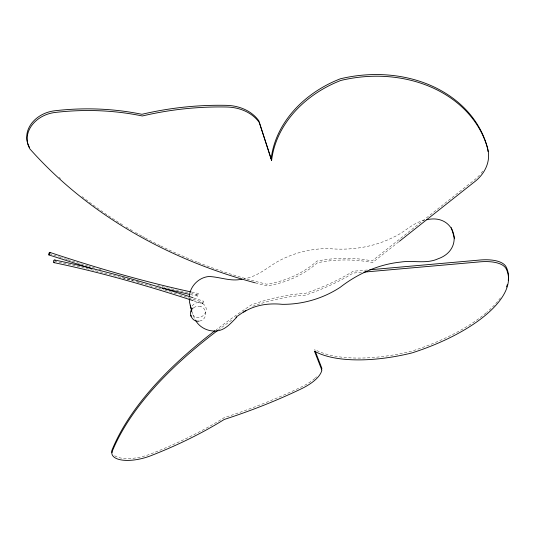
<?xml version="1.0" encoding="UTF-8"?>
<svg xmlns="http://www.w3.org/2000/svg" width="535" height="535" viewBox="0 0 535 535"><rect width="100%" height="100%" fill="white"/><g stroke="black" fill="none" stroke-linecap="round" stroke-linejoin="round"><path stroke-width="0.4" stroke-dasharray="2.67 2.01" d="M192.239 305.9C194.098 303.071 197.83 301.76 201.046 302.83M398.736 241.847L372.534 262.598A120.201 97.584 -13.2 0 0 317.462 262.738A83.42 67.724 -13.2 0 1 267.018 285.864A518.382 420.838 -13.2 0 1 255.155 282.821M193.603 307.678L196.566 306.261L200.578 306.488M424.65 220.193C412.719 222.68 404.4 232.524 393.439 237.212C373.604 247.237 350.933 250.614 328.911 248.601C310.521 248.434 292.143 253.242 276.187 262.377C266.002 268.73 256.352 276.916 244.067 278.755M199.582 321.047C207.125 320.164 207.901 308.327 200.498 306.455M367.271 270.001L353.133 271.252A120.201 49.494 -15.3 0 1 305.639 293.294A83.42 34.347 -15.3 0 0 251.249 305.003A518.382 213.452 -15.3 0 0 216.18 329.774M361.433 272.342L353.12 273.077A120.201 49.494 -15.3 0 1 305.619 295.119A83.42 34.347 -15.3 0 0 251.229 306.829M191.864 292.103L198.084 293.407A1.371 0.916 -78.2 0 1 198.251 295.668A1.371 0.916 -78.2 0 1 196.773 295.073A1.371 0.916 -78.2 0 1 198.084 293.407M190.32 294.558L197.321 296.022M127.176 278.895L133.255 280.547M137.06 281.577L140.096 282.406M122.535 277.585L125.625 278.461M193.777 297.975L203.186 301.091M193.784 300.844L202.411 303.706M202.765 303.639C213.111 310.487 197.796 324.865 191.824 313.249M200.966 302.797L202.825 303.666M194.312 318.191L192.078 311.718M218.126 330.115A518.382 213.452 -15.3 0 1 231.876 320.064M500.399 297.901A126.802 52.216 -15.3 0 1 486.616 312.42M486.014 312.935A126.802 52.216 -15.3 0 1 411.957 351.107A108.719 44.766 -15.3 0 1 314.486 349.348M316.58 376.807A43.335 17.842 -15.3 0 1 315.443 377.891M314.834 378.426A43.335 17.842 -15.3 0 1 311.457 381.087M310.902 381.482A43.335 17.842 -15.3 0 1 301.272 387.026A278.969 114.871 -15.3 0 1 224.239 417.634A236.43 97.357 -15.3 0 1 150.783 453.914A29.639 12.205 -15.3 0 1 113.594 454.884M198.157 262.511A518.382 420.838 -13.2 0 0 266.584 284.192A83.42 67.724 -13.2 0 0 317.028 261.067A120.201 97.584 -13.2 0 1 372.099 260.926L472.98 181.044A40.112 32.568 -13.2 0 0 480.671 173.821M197.388 262.203A518.382 420.838 -13.2 0 1 160.828 245.973M160.105 245.618A518.382 420.838 -13.2 0 1 145.48 238.042M144.744 237.647A518.382 420.838 -13.2 0 1 142.557 236.45M141.828 236.055A518.382 420.838 -13.2 0 1 135.322 232.397M132.459 230.739A518.382 420.838 -13.2 0 1 126.073 226.954M122.555 224.807A518.382 420.838 -13.2 0 1 80.745 195.569M60.502 178.476A518.382 420.838 -13.2 0 1 59.278 177.373M482.697 171.093A40.112 32.568 -13.2 0 1 481.099 173.286M54.389 261.327A146.516 13.709 16.6 0 1 154.073 286.954M154.856 287.188A146.516 13.709 16.6 0 1 157.979 288.131M158.761 288.365A146.516 13.709 16.6 0 1 164.212 290.024M164.987 290.258A146.516 13.709 16.6 0 1 177.352 294.103M179.646 294.832A146.516 13.709 16.6 0 1 202.798 302.395M197.703 294.711A146.516 13.709 16.6 0 1 191.577 293.454M187.598 292.605A146.516 13.709 16.6 0 1 156.34 285.215M101.142 270.014A146.516 13.709 16.6 0 1 98.801 269.319M94.889 268.149A146.516 13.709 16.6 0 1 88.656 266.263M87.88 266.022A146.516 13.709 16.6 0 1 80.123 263.628M79.354 263.387A146.516 13.709 16.6 0 1 67.871 259.749M67.109 259.508A146.516 13.709 16.6 0 1 61.839 257.803M61.043 257.542A146.516 13.709 16.6 0 1 57.084 256.245M56.302 255.984A146.516 13.709 16.6 0 1 49.294 253.643M202.832 303.318A1.371 0.415 -71.7 0 0 203.287 301.131A1.371 0.415 -71.7 0 0 202.277 302.743A1.371 0.415 -71.7 0 0 202.832 303.318"/><path stroke-width="0.8" d="M426.843 219.758C455.191 213.077 465.49 249.236 438.152 258.753C426.315 264.25 413.08 260.09 400.655 262.083C378.533 264.35 357.621 273.766 340.146 287.342C323.053 298.537 302.643 304.535 282.206 304.328C268.931 302.984 255.001 304.83 243.612 312.186M189.31 296.51C190.032 286.325 198.605 277.491 208.79 276.508C219.858 276.822 230.719 281.858 241.974 279.136M191.276 308.334L191.276 311.918M451.313 227.609L454.623 238.804M193.061 308.053C187.417 312.627 192.005 322.21 198.933 321.201M236.764 317.242C230.732 323.193 224.854 330.817 215.531 330.998C207.5 331.433 199.274 327.226 195.415 320.09M399.391 241.332L473.415 182.709A40.112 32.568 -13.2 0 0 487.673 148.71A126.802 102.941 -13.2 0 0 340.768 80.471A108.719 88.262 -13.2 0 0 271.593 160.547L259.268 122.482A43.335 35.183 -13.2 0 0 226.847 107.02A278.969 226.479 -13.2 0 0 142.33 115.975A236.43 191.938 -13.2 0 0 55.112 112.457A29.639 24.062 -13.2 0 0 29.9 148.931A518.382 420.838 -13.2 0 0 255.155 282.821M369.759 269.78L477.829 260.217A40.112 16.518 -15.3 0 1 506.197 267.032A126.802 52.216 -15.3 0 1 508.25 280.38M363.927 272.121L477.808 262.043A40.112 16.518 -15.3 0 1 506.177 268.858A126.802 52.216 -15.3 0 1 411.937 352.933A108.719 44.766 -15.3 0 1 314.466 351.174L321.863 370.146A43.335 17.842 -15.3 0 1 301.252 388.851A278.969 114.871 -15.3 0 1 224.218 419.46A236.43 97.357 -15.3 0 1 150.763 455.74A29.639 12.205 -15.3 0 1 111.795 452.416A518.382 213.452 -15.3 0 1 217.484 330.597M54.784 260.023C101.57 269.734 147.56 282.995 192.995 297.714M53.995 262.632C101.055 272.402 147.312 285.743 193.001 300.59M191.089 291.943C143.226 281.55 96.146 267.781 49.688 252.339M189.544 294.397L162.366 288.111M91.391 268.503L48.899 254.948M315.075 350.866L321.876 368.321A43.335 17.842 -15.3 0 1 321.428 369.859M191.035 316.232L190.788 315.376L190.901 315.737M191.757 310.688L190.861 307.538M189.256 298.664L189.51 302.262L190.754 307.13M190.219 305.157L191.129 308.521M235.848 317.262A518.382 213.452 -15.3 0 1 245.799 310.44M507.274 284.74A126.802 52.216 -15.3 0 1 506.511 286.967M112.069 452.577A29.639 12.205 -15.3 0 1 111.808 450.59A518.382 213.452 -15.3 0 1 214.863 330.777M488.054 151.525A40.112 32.568 -13.2 0 0 487.238 147.038A126.802 102.941 -13.2 0 0 340.34 78.799A108.719 88.262 -13.2 0 0 271.165 158.875L258.833 120.81A43.335 35.183 -13.2 0 0 226.412 105.348A278.969 226.479 -13.2 0 0 141.895 114.303A236.43 191.938 -13.2 0 0 54.677 110.785A29.639 24.062 -13.2 0 0 29.465 147.259M54.71 262.504A1.371 0.916 -78.2 0 1 53.54 262.096A1.371 0.916 -78.2 0 1 53.921 260.284A1.371 0.916 -78.2 0 1 55.152 260.378M49.32 254.573A1.371 0.415 -71.7 0 0 49.782 252.386A1.371 0.415 -71.7 0 0 48.779 253.971A1.371 0.415 -71.7 0 0 49.32 254.573"/></g></svg>
